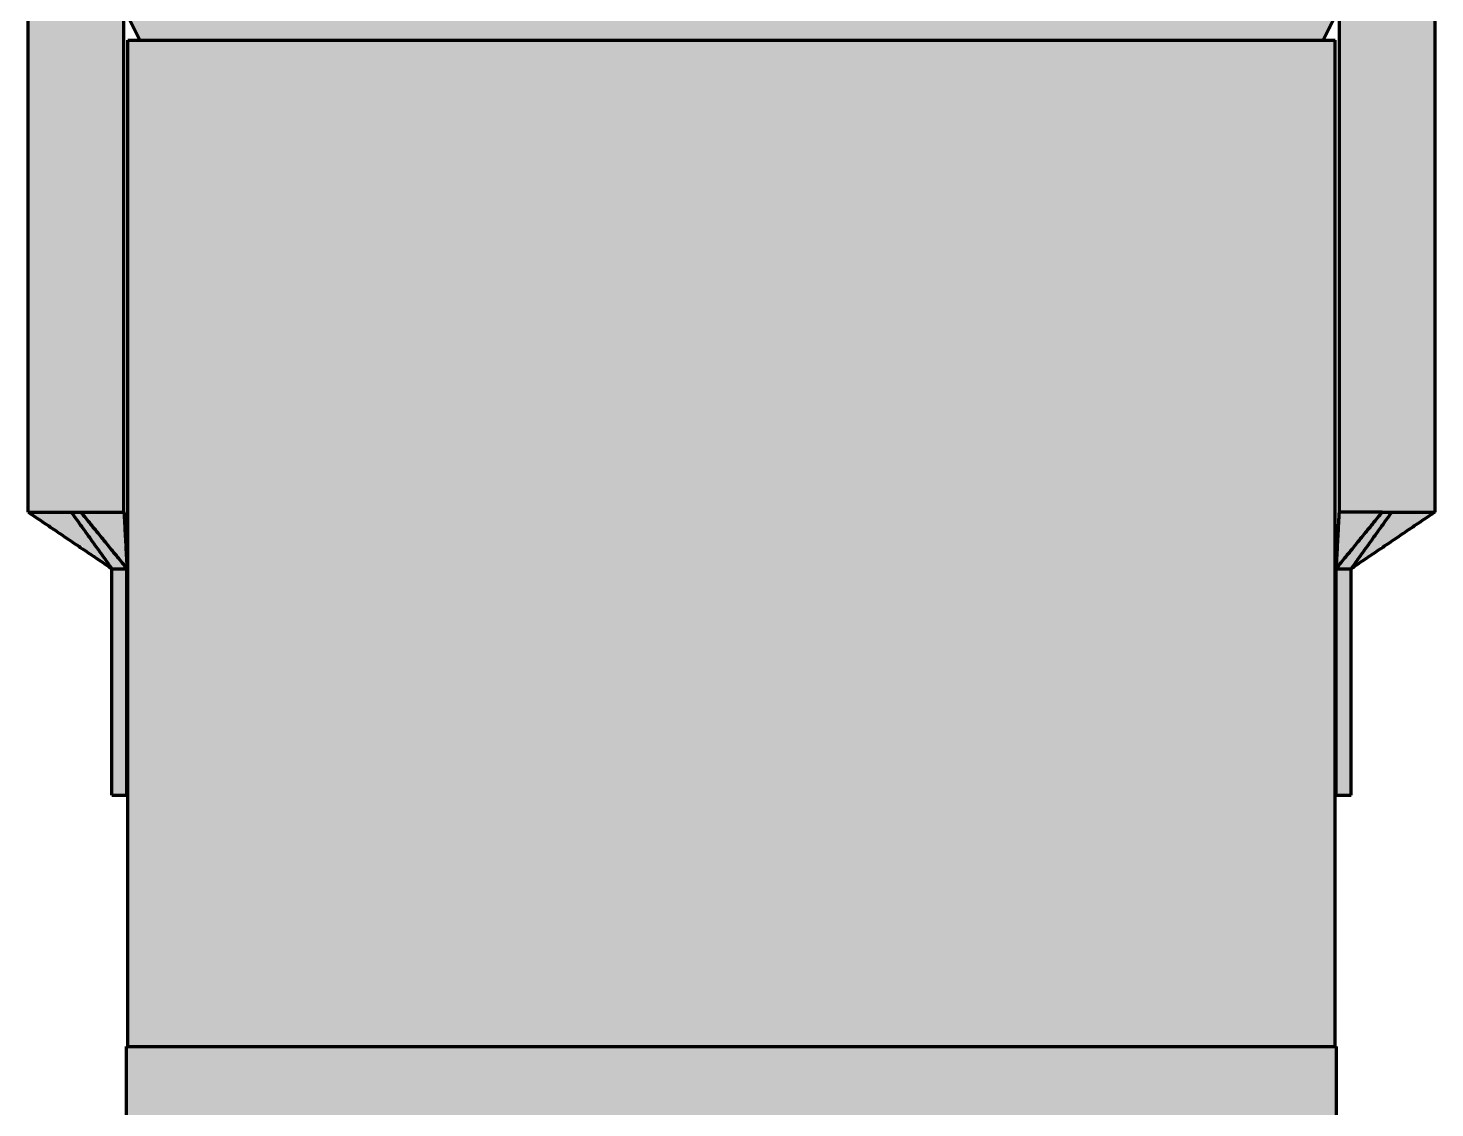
# Model space of a CAD drawing. Header units: millimetres. Extents: x 0 to 420, y 0 to 297.
# Drawn here: x 74.36 to 111.64, y 197.72 to 226.32 of the extents above; entities that cross this region are included whole.
import ezdxf

# ---------------------------------------------------------------- set-up
doc = ezdxf.new("R2010")
doc.units = ezdxf.units.MM
doc.layers.add('01-VISIBLE', color=7, linetype='CONTINUOUS', lineweight=70)
doc.layers.add('13-GRAFICA', color=30, linetype='CONTINUOUS', lineweight=18)

msp = doc.modelspace()

# ---------------------------------------------------------------- hatches: boundary and pattern name
at = {"layer": '13-GRAFICA', "true_color": 0xb21820}
h = msp.add_hatch(color=7, dxfattribs=at)
h.dxf.hatch_style = 1
h.paths.add_polyline_path([(74.4, 213.4), (74.4, 255.3), (74.5, 255.3), (74.5, 256), (74.6, 256), (74.6, 256.8), (74.7, 256.8), (74.7, 257.1), (74.8, 257.1), (74.9, 257.6), (75, 257.6), (75, 257.8), (75.1, 257.8), (75.1, 258.1), (75.2, 258.1), (75.2, 258.3), (75.3, 258.3), (75.3, 258.5), (75.4, 258.5), (75.5, 259), (75.6, 259), (75.7, 259.3), (76, 259.5), (76, 259.7), (76.2, 259.8), (76.2, 260), (76.5, 260.2), (76.5, 260.4), (76.7, 260.5), (76.7, 260.7), (76.8, 260.7), (77.1, 261.1), (77.3, 261.1), (77.9, 261.8), (78.1, 261.8), (78.6, 262.4), (79.2, 262.6), (79.3, 262.8), (79.5, 262.8), (79.5, 262.9), (79.7, 262.9), (79.7, 263), (80.3, 263.2), (80.4, 263.4), (80.6, 263.4), (80.6, 263.5), (80.8, 263.5), (80.8, 263.6), (81.2, 263.6), (81.2, 263.7), (81.5, 263.7), (81.5, 263.8), (81.8, 263.8), (81.8, 263.9), (82.1, 263.9), (82.1, 264), (82.5, 264), (82.5, 264.1), (82.8, 264.1), (82.8, 264.2), (83.1, 264.2), (83.1, 264.3), (84.1, 264.3), (84.1, 264.4), (85.1, 264.4), (85.1, 264.5), (100.9, 264.5), (100.9, 264.4), (102.9, 264.3), (102.9, 264.2), (103.2, 264.2), (103.2, 264.1), (103.5, 264.1), (103.5, 264), (103.9, 264), (103.9, 263.9), (104.2, 263.9), (104.2, 263.8), (104.5, 263.8), (104.5, 263.7), (104.8, 263.7), (104.8, 263.6), (105.2, 263.6), (105.2, 263.5), (105.6, 263.4), (105.7, 263.2), (105.9, 263.2), (105.9, 263.1), (106.1, 263.1), (106.1, 263), (106.7, 262.8), (106.8, 262.6), (107.4, 262.4), (107.9, 261.8), (108.1, 261.8), (108.7, 261.1), (108.9, 261.1), (108.9, 261), (109.3, 260.7), (109.3, 260.5), (109.5, 260.4), (109.5, 260.2), (109.8, 260), (109.8, 259.8), (110, 259.7), (110, 259.5), (110.1, 259.5), (110.1, 259.4), (110.3, 259.3), (110.3, 259.1), (110.5, 259), (110.6, 258.5), (110.7, 258.5), (110.7, 258.3), (110.8, 258.3), (110.8, 258.1), (110.9, 258.1), (110.9, 257.8), (111, 257.8), (111.1, 257.3), (111.2, 257.3), (111.3, 256.8), (111.4, 256.8), (111.4, 256), (111.5, 256), (111.5, 255.3), (111.6, 255.3), (111.6, 213.4), (111.4, 213.4), (111.3, 213.2), (111.1, 213.2), (111, 213), (110.8, 213), (110.7, 212.8), (110.5, 212.8), (110.4, 212.6), (110.2, 212.6), (110.1, 212.4), (109.9, 212.4), (109.8, 212.2), (109.6, 212.2), (109.6, 212.1), (109.4, 212), (109.4, 206), (109, 206), (109, 212.6), (109.1, 212.6), (109.1, 255), (109, 255), (108.9, 256.3), (108.8, 256.3), (108.8, 256.5), (108.7, 256.5), (108.7, 256.8), (108.6, 256.8), (108.6, 257), (108.5, 257), (108.5, 257.3), (108.4, 257.3), (108.2, 257.9), (108, 258), (108, 258.2), (107.9, 258.2), (107.9, 258.3), (107.7, 258.4), (107.7, 258.6), (107.4, 258.8), (107.4, 259), (107.3, 259), (106.8, 259.6), (106.6, 259.6), (106.1, 260.2), (105.9, 260.2), (105.8, 260.4), (105.6, 260.4), (105.6, 260.5), (105, 260.7), (104.9, 260.9), (104.7, 260.9), (104.7, 261), (104.5, 261), (104.5, 261.1), (104.3, 261.1), (104.3, 261.2), (104.1, 261.2), (104.1, 261.3), (103.7, 261.3), (103.7, 261.4), (103.4, 261.4), (103.4, 261.5), (103.1, 261.5), (103.1, 261.6), (102.7, 261.6), (102.7, 261.7), (102.4, 261.7), (102.4, 261.8), (100.5, 261.9), (100.5, 262), (85.5, 262), (85.5, 261.9), (83.6, 261.8), (83.6, 261.7), (82.9, 261.6), (82.9, 261.5), (82.6, 261.5), (82.6, 261.4), (82.3, 261.4), (82.3, 261.3), (81.9, 261.3), (81.9, 261.2), (81.7, 261.2), (81.7, 261.1), (81.1, 260.9), (81, 260.7), (80.8, 260.7), (80.8, 260.6), (80.2, 260.4), (80.2, 260.3), (79.9, 260.2), (79.4, 259.6), (79.2, 259.6), (79.2, 259.5), (78.6, 259), (78.6, 258.8), (78.3, 258.6), (78.3, 258.4), (78, 258.2), (78, 258), (77.8, 257.9), (77.8, 257.7), (77.7, 257.7), (77.7, 257.5), (77.6, 257.5), (77.6, 257.3), (77.5, 257.3), (77.5, 257), (77.4, 257), (77.4, 256.8), (77.3, 256.8), (77.3, 256.5), (77.2, 256.5), (77.2, 256.3), (77.1, 256.3), (77, 255), (76.9, 255), (76.9, 212.6), (77, 212.6), (77, 206), (76.6, 206), (76.6, 212), (76.5, 212), (76.4, 212.2), (76.2, 212.2), (76.1, 212.4), (75.9, 212.4), (75.8, 212.6), (75.6, 212.6), (75.5, 212.8), (75.3, 212.8), (75.2, 213), (75, 213), (74.9, 213.2), (74.7, 213.2), (74.6, 213.4)])
h = msp.add_hatch(color=7, dxfattribs=at)
h.dxf.hatch_style = 1
h.paths.add_polyline_path([(77.2, 226.3), (77.1, 226.3), (77.1, 226.5), (77, 226.5), (77, 226.8), (77.1, 226.8), (77.2, 227.3), (77.3, 227.3), (77.3, 227.5), (77.4, 227.5), (77.4, 227.8), (77.5, 227.8), (77.5, 228), (77.6, 228), (77.6, 228.3), (77.7, 228.3), (77.7, 228.6), (77.8, 228.6), (77.8, 228.8), (77.9, 228.8), (77.9, 229.1), (78, 229.1), (78.1, 229.5), (78.3, 229.6), (78.3, 229.8), (78.5, 229.9), (78.5, 230.1), (78.7, 230.2), (78.7, 230.4), (78.9, 230.5), (78.9, 230.7), (79.1, 230.8), (79.1, 231), (79.3, 231.1), (79.3, 231.3), (79.5, 231.4), (79.6, 231.7), (79.8, 231.7), (80, 232), (80.2, 232), (80.5, 232.4), (80.7, 232.4), (81, 232.8), (81.2, 232.8), (81.4, 233.1), (81.6, 233.1), (81.9, 233.5), (82.1, 233.5), (82.4, 233.9), (82.6, 233.9), (82.6, 234), (82.8, 234), (82.8, 234.1), (83.1, 234.1), (83.1, 234.2), (83.3, 234.2), (83.3, 234.3), (83.6, 234.3), (83.6, 234.4), (83.8, 234.4), (83.8, 234.5), (84.1, 234.5), (84.1, 234.6), (84.3, 234.6), (84.3, 234.7), (84.6, 234.7), (84.6, 234.8), (84.8, 234.8), (84.8, 234.9), (85.1, 234.9), (85.1, 235), (85.3, 235), (85.3, 235.1), (85.6, 235.1), (85.6, 235.2), (86.1, 235.3), (86.1, 235.4), (86.3, 235.4), (86.3, 235.5), (86.6, 235.5), (86.6, 235.6), (86.8, 235.6), (86.8, 235.7), (87.5, 235.8), (87.5, 235.9), (88, 235.9), (88, 236), (88.4, 236), (88.4, 236.1), (88.8, 236.1), (88.8, 236.2), (97.2, 236.2), (97.2, 236.1), (97.7, 236.1), (97.7, 236), (98.1, 236), (98.1, 235.9), (99.1, 235.8), (99.1, 235.7), (99.4, 235.7), (99.4, 235.6), (99.7, 235.6), (99.7, 235.5), (100.1, 235.5), (100.1, 235.4), (100.4, 235.4), (100.4, 235.3), (101.3, 235.1), (101.3, 235), (101.5, 235), (101.5, 234.9), (101.8, 234.9), (101.8, 234.8), (102, 234.8), (102, 234.7), (102.2, 234.7), (102.2, 234.6), (102.4, 234.6), (102.4, 234.5), (102.6, 234.5), (102.6, 234.4), (102.9, 234.4), (102.9, 234.3), (103.1, 234.3), (103.1, 234.2), (103.3, 234.2), (103.3, 234.1), (103.9, 233.9), (103.9, 233.8), (104.2, 233.7), (104.3, 233.5), (104.7, 233.4), (104.8, 233.2), (105, 233.2), (105.1, 233), (105.3, 233), (105.5, 232.7), (105.7, 232.7), (106.5, 231.8), (106.7, 231.8), (106.7, 231.7), (107, 231.5), (107, 231.3), (107.1, 231.3), (107.1, 231.2), (107.4, 231), (107.4, 230.8), (107.7, 230.6), (107.7, 230.4), (107.9, 230.3), (108, 229.9), (108.2, 229.8), (108.2, 229.6), (108.3, 229.6), (108.3, 229.4), (108.4, 229.4), (108.4, 229.2), (108.5, 229.2), (108.5, 228.9), (108.6, 228.9), (108.6, 228.6), (108.7, 228.6), (108.7, 228.3), (108.8, 228.3), (108.8, 228), (108.9, 228), (108.9, 227.1), (109, 227.1), (109, 226.5), (108.9, 226.5), (108.9, 226.3), (108.8, 226.3), (108.7, 226), (77.3, 226)])
h = msp.add_hatch(color=7, dxfattribs=at)
h.dxf.hatch_style = 1
h.paths.add_polyline_path([(77, 167.6), (77, 226), (77.1, 226), (77.1, 199.3), (77.1, 178.7), (77.1, 178.4), (77.1, 172.9), (77.1, 167.6)])
h = msp.add_hatch(color=7, dxfattribs=at)
h.dxf.hatch_style = 1
h.paths.add_polyline_path([(77.4, 226), (77.4, 199.3), (77.1, 199.3), (77.1, 226)])
h = msp.add_hatch(color=7, dxfattribs=at)
h.dxf.hatch_style = 1
h.paths.add_polyline_path([(77.5, 226), (77.5, 199.3), (77.4, 199.3), (77.4, 226)])
h = msp.add_hatch(color=7, dxfattribs=at)
h.dxf.hatch_style = 1
h.paths.add_polyline_path([(84.5, 226), (84.5, 199.3), (77.5, 199.3), (77.5, 226)])
h = msp.add_hatch(color=7, dxfattribs=at)
h.dxf.hatch_style = 1
h.paths.add_polyline_path([(90.7, 226), (90.7, 199.3), (84.5, 199.3), (84.5, 226)])
h = msp.add_hatch(color=7, dxfattribs=at)
h.dxf.hatch_style = 1
h.paths.add_polyline_path([(95.3, 226), (95.3, 199.3), (90.7, 199.3), (90.7, 226)])
h = msp.add_hatch(color=7, dxfattribs=at)
h.dxf.hatch_style = 1
h.paths.add_polyline_path([(101.5, 226), (101.5, 199.3), (95.3, 199.3), (95.3, 226)])
h = msp.add_hatch(color=7, dxfattribs=at)
h.dxf.hatch_style = 1
h.paths.add_polyline_path([(105.9, 226), (105.9, 199.3), (101.5, 199.3), (101.5, 226)])
h = msp.add_hatch(color=7, dxfattribs=at)
h.dxf.hatch_style = 1
h.paths.add_polyline_path([(108.9, 226), (108.9, 199.3), (105.9, 199.3), (105.9, 226)])
h = msp.add_hatch(color=7, dxfattribs=at)
h.dxf.hatch_style = 1
h.paths.add_polyline_path([(108.9, 167.6), (108.9, 178.7), (108.9, 199.3), (108.9, 226), (109, 226), (109, 167.6)])
at = {"layer": '13-GRAFICA', "true_color": 0xffffff}
h = msp.add_hatch(color=7, dxfattribs=at)
h.dxf.hatch_style = 1
h.paths.add_polyline_path([(77.1, 178.7), (77.1, 199.3), (108.9, 199.3), (108.9, 178.7)])

# ---------------------------------------------------------------- linework, layer by layer
at = {"layer": '01-VISIBLE'}
for p, q in [((74.36, 213.5), (74.36, 244.962)), ((76.9, 213.5), (76.9, 244.962)), ((109.1, 244.962), (109.1, 213.5)), ((111.64, 244.962), (111.64, 213.5)), ((77.32, 226), (77, 226.64)), ((108.68, 226), (109, 226.64)), ((77, 199.34), (77, 226)), ((109, 199.34), (109, 226)), ((76.58, 212), (76.98, 212)), ((76.58, 206), (76.58, 212)), ((76.98, 206), (76.98, 212)), ((109.02, 212), (109.42, 212)), ((109.02, 206), (109.02, 212)), ((109.42, 206), (109.42, 212)), ((76.58, 206), (76.98, 206)), ((109.02, 206), (109.42, 206)), ((76.97, 178.66), (76.97, 199.34)), ((109.03, 178.66), (109.03, 199.34))]:
    msp.add_line(p, q, dxfattribs=at)
for points in [[(77, 226), (77.08, 226), (77.16, 226), (77.24, 226), (77.32, 226), (77.4, 226), (77.48, 226), (77.56, 226), (77.64, 226), (77.72, 226), (77.8, 226), (77.88, 226), (77.96, 226), (78.04, 226), (78.12, 226), (78.2, 226), (78.28, 226), (78.36, 226), (78.44, 226), (78.52, 226), (78.6, 226), (78.68, 226), (78.76, 226), (78.84, 226), (78.92, 226), (79, 226), (79.08, 226), (79.16, 226), (79.24, 226), (79.32, 226), (79.4, 226), (79.48, 226), (79.56, 226), (79.64, 226), (79.72, 226), (79.8, 226), (79.88, 226), (79.96, 226), (80.04, 226), (80.12, 226), (80.2, 226), (80.28, 226), (80.36, 226), (80.44, 226), (80.52, 226), (80.6, 226), (80.68, 226), (80.76, 226), (80.84, 226), (80.92, 226), (81, 226), (81.08, 226), (81.16, 226), (81.24, 226), (81.32, 226), (81.4, 226), (81.48, 226), (81.56, 226), (81.64, 226), (81.72, 226), (81.8, 226), (81.88, 226), (81.96, 226), (82.04, 226), (82.12, 226), (82.2, 226), (82.28, 226), (82.36, 226), (82.44, 226), (82.52, 226), (82.6, 226), (82.68, 226), (82.76, 226), (82.84, 226), (82.92, 226), (83, 226), (83.08, 226), (83.16, 226), (83.24, 226), (83.32, 226), (83.4, 226), (83.48, 226), (83.56, 226), (83.64, 226), (83.72, 226), (83.8, 226), (83.88, 226), (83.96, 226), (84.04, 226), (84.12, 226), (84.2, 226), (84.28, 226), (84.36, 226), (84.44, 226), (84.52, 226), (84.6, 226), (84.68, 226), (84.76, 226), (84.84, 226), (84.92, 226), (85, 226), (85.08, 226), (85.16, 226), (85.24, 226), (85.32, 226), (85.4, 226), (85.48, 226), (85.56, 226), (85.64, 226), (85.72, 226), (85.8, 226), (85.88, 226), (85.96, 226), (86.04, 226), (86.12, 226), (86.2, 226), (86.28, 226), (86.36, 226), (86.44, 226), (86.52, 226), (86.6, 226), (86.68, 226), (86.76, 226), (86.84, 226), (86.92, 226), (87, 226), (87.08, 226), (87.16, 226), (87.24, 226), (87.32, 226), (87.4, 226), (87.48, 226), (87.56, 226), (87.64, 226), (87.72, 226), (87.8, 226), (87.88, 226), (87.96, 226), (88.04, 226), (88.12, 226), (88.2, 226), (88.28, 226), (88.36, 226), (88.44, 226), (88.52, 226), (88.6, 226), (88.68, 226), (88.76, 226), (88.84, 226), (88.92, 226), (89, 226), (89.08, 226), (89.16, 226), (89.24, 226), (89.32, 226), (89.4, 226), (89.48, 226), (89.56, 226), (89.64, 226), (89.72, 226), (89.8, 226), (89.88, 226), (89.96, 226), (90.04, 226), (90.12, 226), (90.2, 226), (90.28, 226), (90.36, 226), (90.44, 226), (90.52, 226), (90.6, 226), (90.68, 226), (90.76, 226), (90.84, 226), (90.92, 226), (91, 226), (91.08, 226), (91.16, 226), (91.24, 226), (91.32, 226), (91.4, 226), (91.48, 226), (91.56, 226), (91.64, 226), (91.72, 226), (91.8, 226), (91.88, 226), (91.96, 226), (92.04, 226), (92.12, 226), (92.2, 226), (92.28, 226), (92.36, 226), (92.44, 226), (92.52, 226), (92.6, 226), (92.68, 226), (92.76, 226), (92.84, 226), (92.92, 226), (93, 226), (93.08, 226), (93.16, 226), (93.24, 226), (93.32, 226), (93.4, 226), (93.48, 226), (93.56, 226), (93.64, 226), (93.72, 226), (93.8, 226), (93.88, 226), (93.96, 226), (94.04, 226), (94.12, 226), (94.2, 226), (94.28, 226), (94.36, 226), (94.44, 226), (94.52, 226), (94.6, 226), (94.68, 226), (94.76, 226), (94.84, 226), (94.92, 226), (95, 226), (95.08, 226), (95.16, 226), (95.24, 226), (95.32, 226), (95.4, 226), (95.48, 226), (95.56, 226), (95.64, 226), (95.72, 226), (95.8, 226), (95.88, 226), (95.96, 226), (96.04, 226), (96.12, 226), (96.2, 226), (96.28, 226), (96.36, 226), (96.44, 226), (96.52, 226), (96.6, 226), (96.68, 226), (96.76, 226), (96.84, 226), (96.92, 226), (97, 226), (97.08, 226), (97.16, 226), (97.24, 226), (97.32, 226), (97.4, 226), (97.48, 226), (97.56, 226), (97.64, 226), (97.72, 226), (97.8, 226), (97.88, 226), (97.96, 226), (98.04, 226), (98.12, 226), (98.2, 226), (98.28, 226), (98.36, 226), (98.44, 226), (98.52, 226), (98.6, 226), (98.68, 226), (98.76, 226), (98.84, 226), (98.92, 226), (99, 226), (99.08, 226), (99.16, 226), (99.24, 226), (99.32, 226), (99.4, 226), (99.48, 226), (99.56, 226), (99.64, 226), (99.72, 226), (99.8, 226), (99.88, 226), (99.96, 226), (100.04, 226), (100.12, 226), (100.2, 226), (100.28, 226), (100.36, 226), (100.44, 226), (100.52, 226), (100.6, 226), (100.68, 226), (100.76, 226), (100.84, 226), (100.92, 226), (101, 226), (101.08, 226), (101.16, 226), (101.24, 226), (101.32, 226), (101.4, 226), (101.48, 226), (101.56, 226), (101.64, 226), (101.72, 226), (101.8, 226), (101.88, 226), (101.96, 226), (102.04, 226), (102.12, 226), (102.2, 226), (102.28, 226), (102.36, 226), (102.44, 226), (102.52, 226), (102.6, 226), (102.68, 226), (102.76, 226), (102.84, 226), (102.92, 226), (103, 226), (103.08, 226), (103.16, 226), (103.24, 226), (103.32, 226), (103.4, 226), (103.48, 226), (103.56, 226), (103.64, 226), (103.72, 226), (103.8, 226), (103.88, 226), (103.96, 226), (104.04, 226), (104.12, 226), (104.2, 226), (104.28, 226), (104.36, 226), (104.44, 226), (104.52, 226), (104.6, 226), (104.68, 226), (104.76, 226), (104.84, 226), (104.92, 226), (105, 226), (105.08, 226), (105.16, 226), (105.24, 226), (105.32, 226), (105.4, 226), (105.48, 226), (105.56, 226), (105.64, 226), (105.72, 226), (105.8, 226), (105.88, 226), (105.96, 226), (106.04, 226), (106.12, 226), (106.2, 226), (106.28, 226), (106.36, 226), (106.44, 226), (106.52, 226), (106.6, 226), (106.68, 226), (106.76, 226), (106.84, 226), (106.92, 226), (107, 226), (107.08, 226), (107.16, 226), (107.24, 226), (107.32, 226), (107.4, 226), (107.48, 226), (107.56, 226), (107.64, 226), (107.72, 226), (107.8, 226), (107.88, 226), (107.96, 226), (108.04, 226), (108.12, 226), (108.2, 226), (108.28, 226), (108.36, 226), (108.44, 226), (108.52, 226), (108.6, 226), (108.68, 226), (108.76, 226), (108.84, 226), (108.92, 226), (109, 226)], [(74.36, 213.5), (74.412, 213.5), (74.464, 213.5), (74.516, 213.5), (74.568, 213.5), (74.62, 213.5), (74.672, 213.5), (74.724, 213.5), (74.776, 213.5), (74.828, 213.5), (74.88, 213.5), (74.932, 213.5), (74.984, 213.5), (75.036, 213.5), (75.088, 213.5), (75.14, 213.5), (75.192, 213.5), (75.244, 213.5), (75.296, 213.5), (75.348, 213.5), (75.4, 213.5), (75.452, 213.5), (75.504, 213.5)], [(74.36, 213.5), (74.402, 213.472), (74.444, 213.443), (74.486, 213.415), (74.528, 213.387), (74.569, 213.358), (74.611, 213.33), (74.653, 213.302), (74.695, 213.274), (74.737, 213.245), (74.779, 213.217), (74.821, 213.189), (74.863, 213.16), (74.905, 213.132), (74.946, 213.104), (74.988, 213.075), (75.03, 213.047), (75.072, 213.019), (75.114, 212.991), (75.156, 212.962), (75.198, 212.934), (75.24, 212.906), (75.282, 212.877), (75.323, 212.849), (75.365, 212.821), (75.407, 212.792), (75.449, 212.764), (75.491, 212.736), (75.533, 212.708), (75.575, 212.679), (75.617, 212.651), (75.658, 212.623), (75.7, 212.594), (75.742, 212.566), (75.784, 212.538), (75.826, 212.509), (75.868, 212.481), (75.91, 212.453), (75.952, 212.425), (75.994, 212.396), (76.035, 212.368), (76.077, 212.34), (76.119, 212.311), (76.161, 212.283), (76.203, 212.255), (76.245, 212.226), (76.287, 212.198), (76.329, 212.17), (76.371, 212.142), (76.412, 212.113), (76.454, 212.085), (76.496, 212.057), (76.538, 212.028), (76.58, 212)], [(75.504, 213.5), (75.546, 213.5), (75.588, 213.5), (75.63, 213.5), (75.672, 213.5), (75.714, 213.5), (75.756, 213.5)], [(75.504, 213.5), (75.534, 213.458), (75.563, 213.417), (75.593, 213.375), (75.623, 213.333), (75.653, 213.292), (75.683, 213.25), (75.713, 213.208), (75.743, 213.167), (75.773, 213.125), (75.803, 213.083), (75.833, 213.042), (75.862, 213), (75.892, 212.958), (75.922, 212.917), (75.952, 212.875), (75.982, 212.833), (76.012, 212.792), (76.042, 212.75), (76.072, 212.708), (76.102, 212.667), (76.132, 212.625), (76.161, 212.583), (76.191, 212.542), (76.221, 212.5), (76.251, 212.458), (76.281, 212.417), (76.311, 212.375), (76.341, 212.333), (76.371, 212.292), (76.401, 212.25), (76.431, 212.208), (76.46, 212.167), (76.49, 212.125), (76.52, 212.083), (76.55, 212.042), (76.58, 212)], [(75.756, 213.5), (75.808, 213.5), (75.86, 213.5), (75.912, 213.5), (75.964, 213.5), (76.016, 213.5), (76.068, 213.5), (76.12, 213.5), (76.172, 213.5), (76.224, 213.5), (76.276, 213.5), (76.328, 213.5), (76.38, 213.5), (76.432, 213.5), (76.484, 213.5), (76.536, 213.5), (76.588, 213.5), (76.64, 213.5), (76.692, 213.5), (76.744, 213.5), (76.796, 213.5), (76.848, 213.5), (76.9, 213.5)], [(75.756, 213.5), (75.789, 213.461), (75.821, 213.421), (75.853, 213.382), (75.885, 213.342), (75.917, 213.303), (75.95, 213.263), (75.982, 213.224), (76.014, 213.184), (76.046, 213.145), (76.078, 213.105), (76.111, 213.066), (76.143, 213.026), (76.175, 212.987), (76.207, 212.947), (76.239, 212.908), (76.272, 212.868), (76.304, 212.829), (76.336, 212.789), (76.368, 212.75), (76.4, 212.711), (76.433, 212.671), (76.465, 212.632), (76.497, 212.592), (76.529, 212.553), (76.561, 212.513), (76.594, 212.474), (76.626, 212.434), (76.658, 212.395), (76.69, 212.355), (76.722, 212.316), (76.755, 212.276), (76.787, 212.237), (76.819, 212.197), (76.851, 212.158), (76.883, 212.118), (76.916, 212.079), (76.948, 212.039), (76.98, 212)], [(76.9, 213.5), (76.903, 213.45), (76.905, 213.4), (76.908, 213.35), (76.911, 213.3), (76.913, 213.25), (76.916, 213.2), (76.919, 213.15), (76.921, 213.1), (76.924, 213.05), (76.927, 213), (76.929, 212.95), (76.932, 212.9), (76.935, 212.85), (76.937, 212.8), (76.94, 212.75), (76.943, 212.7), (76.945, 212.65), (76.948, 212.6), (76.951, 212.55), (76.953, 212.5), (76.956, 212.45), (76.959, 212.4), (76.961, 212.35), (76.964, 212.3), (76.967, 212.25), (76.969, 212.2), (76.972, 212.15), (76.975, 212.1), (76.977, 212.05), (76.98, 212)], [(110.244, 213.5), (110.211, 213.461), (110.179, 213.421), (110.147, 213.382), (110.115, 213.342), (110.083, 213.303), (110.05, 213.263), (110.018, 213.224), (109.986, 213.184), (109.954, 213.145), (109.922, 213.105), (109.889, 213.066), (109.857, 213.026), (109.825, 212.987), (109.793, 212.947), (109.761, 212.908), (109.728, 212.868), (109.696, 212.829), (109.664, 212.789), (109.632, 212.75), (109.6, 212.711), (109.567, 212.671), (109.535, 212.632), (109.503, 212.592), (109.471, 212.553), (109.439, 212.513), (109.406, 212.474), (109.374, 212.434), (109.342, 212.395), (109.31, 212.355), (109.278, 212.316), (109.245, 212.276), (109.213, 212.237), (109.181, 212.197), (109.149, 212.158), (109.117, 212.118), (109.084, 212.079), (109.052, 212.039), (109.02, 212)], [(109.1, 213.5), (109.097, 213.45), (109.095, 213.4), (109.092, 213.35), (109.089, 213.3), (109.087, 213.25), (109.084, 213.2), (109.081, 213.15), (109.079, 213.1), (109.076, 213.05), (109.073, 213), (109.071, 212.95), (109.068, 212.9), (109.065, 212.85), (109.063, 212.8), (109.06, 212.75), (109.057, 212.7), (109.055, 212.65), (109.052, 212.6), (109.049, 212.55), (109.047, 212.5), (109.044, 212.45), (109.041, 212.4), (109.039, 212.35), (109.036, 212.3), (109.033, 212.25), (109.031, 212.2), (109.028, 212.15), (109.025, 212.1), (109.023, 212.05), (109.02, 212)], [(110.244, 213.5), (110.192, 213.5), (110.14, 213.5), (110.088, 213.5), (110.036, 213.5), (109.984, 213.5), (109.932, 213.5), (109.88, 213.5), (109.828, 213.5), (109.776, 213.5), (109.724, 213.5), (109.672, 213.5), (109.62, 213.5), (109.568, 213.5), (109.516, 213.5), (109.464, 213.5), (109.412, 213.5), (109.36, 213.5), (109.308, 213.5), (109.256, 213.5), (109.204, 213.5), (109.152, 213.5), (109.1, 213.5)], [(111.64, 213.5), (111.598, 213.472), (111.556, 213.443), (111.514, 213.415), (111.472, 213.387), (111.431, 213.358), (111.389, 213.33), (111.347, 213.302), (111.305, 213.274), (111.263, 213.245), (111.221, 213.217), (111.179, 213.189), (111.137, 213.16), (111.095, 213.132), (111.054, 213.104), (111.012, 213.075), (110.97, 213.047), (110.928, 213.019), (110.886, 212.991), (110.844, 212.962), (110.802, 212.934), (110.76, 212.906), (110.718, 212.877), (110.677, 212.849), (110.635, 212.821), (110.593, 212.792), (110.551, 212.764), (110.509, 212.736), (110.467, 212.708), (110.425, 212.679), (110.383, 212.651), (110.342, 212.623), (110.3, 212.594), (110.258, 212.566), (110.216, 212.538), (110.174, 212.509), (110.132, 212.481), (110.09, 212.453), (110.048, 212.425), (110.006, 212.396), (109.965, 212.368), (109.923, 212.34), (109.881, 212.311), (109.839, 212.283), (109.797, 212.255), (109.755, 212.226), (109.713, 212.198), (109.671, 212.17), (109.629, 212.142), (109.588, 212.113), (109.546, 212.085), (109.504, 212.057), (109.462, 212.028), (109.42, 212)], [(110.496, 213.5), (110.466, 213.458), (110.437, 213.417), (110.407, 213.375), (110.377, 213.333), (110.347, 213.292), (110.317, 213.25), (110.287, 213.208), (110.257, 213.167), (110.227, 213.125), (110.197, 213.083), (110.167, 213.042), (110.138, 213), (110.108, 212.958), (110.078, 212.917), (110.048, 212.875), (110.018, 212.833), (109.988, 212.792), (109.958, 212.75), (109.928, 212.708), (109.898, 212.667), (109.868, 212.625), (109.839, 212.583), (109.809, 212.542), (109.779, 212.5), (109.749, 212.458), (109.719, 212.417), (109.689, 212.375), (109.659, 212.333), (109.629, 212.292), (109.599, 212.25), (109.569, 212.208), (109.54, 212.167), (109.51, 212.125), (109.48, 212.083), (109.45, 212.042), (109.42, 212)], [(110.244, 213.5), (110.286, 213.5), (110.328, 213.5), (110.37, 213.5), (110.412, 213.5), (110.454, 213.5), (110.496, 213.5)], [(110.496, 213.5), (110.548, 213.5), (110.6, 213.5), (110.652, 213.5), (110.704, 213.5), (110.756, 213.5), (110.808, 213.5), (110.86, 213.5), (110.912, 213.5), (110.964, 213.5), (111.016, 213.5), (111.068, 213.5), (111.12, 213.5), (111.172, 213.5), (111.224, 213.5), (111.276, 213.5), (111.328, 213.5), (111.38, 213.5), (111.432, 213.5), (111.484, 213.5), (111.536, 213.5), (111.588, 213.5), (111.64, 213.5)], [(76.97, 199.34), (77.05, 199.34), (77.13, 199.34), (77.21, 199.34), (77.291, 199.34), (77.371, 199.34), (77.451, 199.34), (77.531, 199.34), (77.611, 199.34), (77.691, 199.34), (77.772, 199.34), (77.852, 199.34), (77.932, 199.34), (78.012, 199.34), (78.092, 199.34), (78.172, 199.34), (78.252, 199.34), (78.333, 199.34), (78.413, 199.34), (78.493, 199.34), (78.573, 199.34), (78.653, 199.34), (78.733, 199.34), (78.813, 199.34), (78.894, 199.34), (78.974, 199.34), (79.054, 199.34), (79.134, 199.34), (79.214, 199.34), (79.294, 199.34), (79.374, 199.34), (79.455, 199.34), (79.535, 199.34), (79.615, 199.34), (79.695, 199.34), (79.775, 199.34), (79.855, 199.34), (79.936, 199.34), (80.016, 199.34), (80.096, 199.34), (80.176, 199.34), (80.256, 199.34), (80.336, 199.34), (80.416, 199.34), (80.497, 199.34), (80.577, 199.34), (80.657, 199.34), (80.737, 199.34), (80.817, 199.34), (80.897, 199.34), (80.978, 199.34), (81.058, 199.34), (81.138, 199.34), (81.218, 199.34), (81.298, 199.34), (81.378, 199.34), (81.458, 199.34), (81.539, 199.34), (81.619, 199.34), (81.699, 199.34), (81.779, 199.34), (81.859, 199.34), (81.939, 199.34), (82.019, 199.34), (82.1, 199.34), (82.18, 199.34), (82.26, 199.34), (82.34, 199.34), (82.42, 199.34), (82.5, 199.34), (82.581, 199.34), (82.661, 199.34), (82.741, 199.34), (82.821, 199.34), (82.901, 199.34), (82.981, 199.34), (83.061, 199.34), (83.142, 199.34), (83.222, 199.34), (83.302, 199.34), (83.382, 199.34), (83.462, 199.34), (83.542, 199.34), (83.622, 199.34), (83.703, 199.34), (83.783, 199.34), (83.863, 199.34), (83.943, 199.34), (84.023, 199.34), (84.103, 199.34), (84.183, 199.34), (84.264, 199.34), (84.344, 199.34), (84.424, 199.34), (84.504, 199.34), (84.584, 199.34), (84.664, 199.34), (84.745, 199.34), (84.825, 199.34), (84.905, 199.34), (84.985, 199.34), (85.065, 199.34), (85.145, 199.34), (85.225, 199.34), (85.306, 199.34), (85.386, 199.34), (85.466, 199.34), (85.546, 199.34), (85.626, 199.34), (85.706, 199.34), (85.787, 199.34), (85.867, 199.34), (85.947, 199.34), (86.027, 199.34), (86.107, 199.34), (86.187, 199.34), (86.267, 199.34), (86.348, 199.34), (86.428, 199.34), (86.508, 199.34), (86.588, 199.34), (86.668, 199.34), (86.748, 199.34), (86.828, 199.34), (86.909, 199.34), (86.989, 199.34), (87.069, 199.34), (87.149, 199.34), (87.229, 199.34), (87.309, 199.34), (87.389, 199.34), (87.47, 199.34), (87.55, 199.34), (87.63, 199.34), (87.71, 199.34), (87.79, 199.34), (87.87, 199.34), (87.951, 199.34), (88.031, 199.34), (88.111, 199.34), (88.191, 199.34), (88.271, 199.34), (88.351, 199.34), (88.431, 199.34), (88.512, 199.34), (88.592, 199.34), (88.672, 199.34), (88.752, 199.34), (88.832, 199.34), (88.912, 199.34), (88.993, 199.34), (89.073, 199.34), (89.153, 199.34), (89.233, 199.34), (89.313, 199.34), (89.393, 199.34), (89.473, 199.34), (89.554, 199.34), (89.634, 199.34), (89.714, 199.34), (89.794, 199.34), (89.874, 199.34), (89.954, 199.34), (90.034, 199.34), (90.115, 199.34), (90.195, 199.34), (90.275, 199.34), (90.355, 199.34), (90.435, 199.34), (90.515, 199.34), (90.596, 199.34), (90.676, 199.34), (90.756, 199.34), (90.836, 199.34), (90.916, 199.34), (90.996, 199.34), (91.076, 199.34), (91.157, 199.34), (91.237, 199.34), (91.317, 199.34), (91.397, 199.34), (91.477, 199.34), (91.557, 199.34), (91.637, 199.34), (91.718, 199.34), (91.798, 199.34), (91.878, 199.34), (91.958, 199.34), (92.038, 199.34), (92.118, 199.34), (92.198, 199.34), (92.279, 199.34), (92.359, 199.34), (92.439, 199.34), (92.519, 199.34), (92.599, 199.34), (92.679, 199.34), (92.76, 199.34), (92.84, 199.34), (92.92, 199.34), (93, 199.34), (93.08, 199.34), (93.16, 199.34), (93.24, 199.34), (93.321, 199.34), (93.401, 199.34), (93.481, 199.34), (93.561, 199.34), (93.641, 199.34), (93.721, 199.34), (93.802, 199.34), (93.882, 199.34), (93.962, 199.34), (94.042, 199.34), (94.122, 199.34), (94.202, 199.34), (94.282, 199.34), (94.363, 199.34), (94.443, 199.34), (94.523, 199.34), (94.603, 199.34), (94.683, 199.34), (94.763, 199.34), (94.843, 199.34), (94.924, 199.34), (95.004, 199.34), (95.084, 199.34), (95.164, 199.34), (95.244, 199.34), (95.324, 199.34), (95.405, 199.34), (95.485, 199.34), (95.565, 199.34), (95.645, 199.34), (95.725, 199.34), (95.805, 199.34), (95.885, 199.34), (95.966, 199.34), (96.046, 199.34), (96.126, 199.34), (96.206, 199.34), (96.286, 199.34), (96.366, 199.34), (96.446, 199.34), (96.527, 199.34), (96.607, 199.34), (96.687, 199.34), (96.767, 199.34), (96.847, 199.34), (96.927, 199.34), (97.007, 199.34), (97.088, 199.34), (97.168, 199.34), (97.248, 199.34), (97.328, 199.34), (97.408, 199.34), (97.488, 199.34), (97.569, 199.34), (97.649, 199.34), (97.729, 199.34), (97.809, 199.34), (97.889, 199.34), (97.969, 199.34), (98.049, 199.34), (98.13, 199.34), (98.21, 199.34), (98.29, 199.34), (98.37, 199.34), (98.45, 199.34), (98.53, 199.34), (98.611, 199.34), (98.691, 199.34), (98.771, 199.34), (98.851, 199.34), (98.931, 199.34), (99.011, 199.34), (99.091, 199.34), (99.172, 199.34), (99.252, 199.34), (99.332, 199.34), (99.412, 199.34), (99.492, 199.34), (99.572, 199.34), (99.652, 199.34), (99.733, 199.34), (99.813, 199.34), (99.893, 199.34), (99.973, 199.34), (100.053, 199.34), (100.133, 199.34), (100.213, 199.34), (100.294, 199.34), (100.374, 199.34), (100.454, 199.34), (100.534, 199.34), (100.614, 199.34), (100.694, 199.34), (100.775, 199.34), (100.855, 199.34), (100.935, 199.34), (101.015, 199.34), (101.095, 199.34), (101.175, 199.34), (101.255, 199.34), (101.336, 199.34), (101.416, 199.34), (101.496, 199.34), (101.576, 199.34), (101.656, 199.34), (101.736, 199.34), (101.817, 199.34), (101.897, 199.34), (101.977, 199.34), (102.057, 199.34), (102.137, 199.34), (102.217, 199.34), (102.297, 199.34), (102.378, 199.34), (102.458, 199.34), (102.538, 199.34), (102.618, 199.34), (102.698, 199.34), (102.778, 199.34), (102.858, 199.34), (102.939, 199.34), (103.019, 199.34), (103.099, 199.34), (103.179, 199.34), (103.259, 199.34), (103.339, 199.34), (103.419, 199.34), (103.5, 199.34), (103.58, 199.34), (103.66, 199.34), (103.74, 199.34), (103.82, 199.34), (103.9, 199.34), (103.981, 199.34), (104.061, 199.34), (104.141, 199.34), (104.221, 199.34), (104.301, 199.34), (104.381, 199.34), (104.461, 199.34), (104.542, 199.34), (104.622, 199.34), (104.702, 199.34), (104.782, 199.34), (104.862, 199.34), (104.942, 199.34), (105.022, 199.34), (105.103, 199.34), (105.183, 199.34), (105.263, 199.34), (105.343, 199.34), (105.423, 199.34), (105.503, 199.34), (105.584, 199.34), (105.664, 199.34), (105.744, 199.34), (105.824, 199.34), (105.904, 199.34), (105.984, 199.34), (106.064, 199.34), (106.145, 199.34), (106.225, 199.34), (106.305, 199.34), (106.385, 199.34), (106.465, 199.34), (106.545, 199.34), (106.626, 199.34), (106.706, 199.34), (106.786, 199.34), (106.866, 199.34), (106.946, 199.34), (107.026, 199.34), (107.106, 199.34), (107.187, 199.34), (107.267, 199.34), (107.347, 199.34), (107.427, 199.34), (107.507, 199.34), (107.587, 199.34), (107.667, 199.34), (107.748, 199.34), (107.828, 199.34), (107.908, 199.34), (107.988, 199.34), (108.068, 199.34), (108.148, 199.34), (108.228, 199.34), (108.309, 199.34), (108.389, 199.34), (108.469, 199.34), (108.549, 199.34), (108.629, 199.34), (108.709, 199.34), (108.79, 199.34), (108.87, 199.34), (108.95, 199.34), (109.03, 199.34)]]:
    msp.add_lwpolyline(points, dxfattribs=at)

doc.saveas('drawing.dxf')
